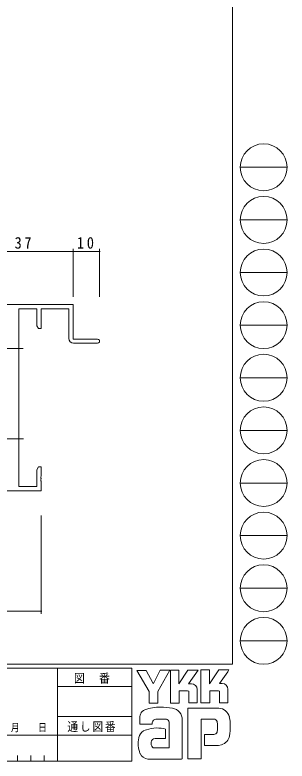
# Model space of a CAD drawing. Units: millimetres on the paper. Extents: x -397 to 397, y -282 to 282.
# Drawn here: x 294.2 to 396.7, y -282.1 to -1.4 of the extents above; entities that cross this region are included whole.
import ezdxf

# ---------------------------------------------------------------- set-up
doc = ezdxf.new("R2010")
doc.units = ezdxf.units.MM
doc.linetypes.add('USER2', pattern=[13, 10, -1, 1, -1])
for name, color, linetype, lineweight in [('0-1_YKK_ZWAK', 7, 'Continuous', 18), ('0-3_YKK_11', 7, 'Continuous', 18), ('0-6_YKK_13', 4, 'Continuous', 18), ('0-7_YKK_D', 6, 'Continuous', 18)]:
    doc.layers.add(name, color=color, linetype=linetype, lineweight=lineweight)
doc.styles.add('ＭＳ ゴシック', font='')
doc.styles.get('ＭＳ ゴシック').set_extended_font_data('MS Gothic')

msp = doc.modelspace()

# ---------------------------------------------------------------- linework, layer by layer
at = {"layer": '0-1_YKK_ZWAK'}
for p, q in [((376.092, 279.312), (376.092, -245.688)), ((379.068, -58.704), (396.708, -58.704)), ((379.068, -78.5), (396.708, -78.5)), ((379.068, -98.296), (396.708, -98.296)), ((379.068, -118.092), (396.708, -118.092)), ((379.068, -137.888), (396.708, -137.888)), ((379.068, -157.684), (396.708, -157.684)), ((379.068, -177.48), (396.708, -177.48)), ((379.068, -197.276), (396.708, -197.276)), ((379.068, -217.072), (396.708, -217.072)), ((379.068, -236.868), (396.708, -236.868)), ((376.092, -245.688), (-393.908, -245.688)), ((338.292, -247.088), (-393.908, -247.088)), ((310.291, -247.088), (310.291, -282.088)), ((338.292, -247.088), (338.292, -282.088)), ((340.129, -247.994), (343.642, -247.994)), ((344.724, -255.886), (340.129, -247.994)), ((348.928, -247.885), (346.372, -252.859)), ((352.751, -260.319), (352.751, -247.912)), ((364.266, -247.804), (367.537, -247.804)), ((364.266, -260.211), (364.266, -247.804)), ((370.969, -247.804), (374.753, -247.804)), ((374.375, -248.453), (371.253, -252.913)), ((374.753, -247.804), (374.375, -248.453)), ((310.291, -254.088), (338.292, -254.088)), ((360.671, -252.994), (359.632, -252.994)), ((362.833, -255.156), (362.833, -260.238)), ((372.292, -252.913), (371.253, -252.913)), ((374.456, -255.156), (374.456, -260.184)), ((359.266, -255.67), (356.076, -255.67)), ((367.672, -255.643), (367.672, -260.211)), ((370.861, -255.643), (367.672, -255.643)), ((371.294, -255.805), (370.861, -255.643)), ((371.294, -260.184), (371.294, -255.805)), ((367.672, -260.211), (364.266, -260.211)), ((371.294, -260.133), (371.344, -260.184)), ((374.456, -260.184), (371.294, -260.184)), ((370.915, -262.184), (359.32, -262.184)), ((359.32, -262.184), (359.32, -281.294)), ((310.291, -265.287), (338.292, -265.287)), ((341.21, -268.158), (341.21, -266.229)), ((351.238, -266.293), (347.54, -266.363)), ((364.347, -266.347), (368.996, -266.347)), ((364.347, -281.294), (364.347, -266.347)), ((345.859, -268.158), (341.21, -268.158)), ((352.319, -277.159), (352.319, -267.428)), ((357.211, -266.671), (357.211, -281.267)), ((370.465, -267.844), (370.483, -270.478)), ((365.563, -272.077), (365.563, -276.212)), ((369.104, -272.077), (365.563, -272.077)), ((209.492, -272.288), (310.291, -272.288)), ((338.292, -272.287), (310.291, -272.287)), ((350.967, -273.618), (346.973, -273.622)), ((346.697, -277.159), (352.319, -277.159)), ((351.886, -277.159), (352.238, -277.159)), ((352.319, -277.157), (352.32, -277.159)), ((365.563, -276.212), (370.888, -276.212)), ((370.888, -276.212), (371.969, -275.969)), ((295.172, -279.988), (295.172, -282.088)), ((300.211, -279.988), (300.211, -282.088)), ((305.251, -279.988), (305.251, -282.088)), ((-393.908, -282.088), (338.292, -282.088)), ((345.859, -281.348), (344.372, -281.348)), ((356.887, -281.321), (345.859, -281.348)), ((357.211, -281.267), (356.887, -281.321))]:
    msp.add_line(p, q, dxfattribs=at)
for points in [[(343.642, -247.994), (346.156, -252.697), (346.372, -252.859)], [(348.928, -247.885), (352.554, -247.885), (348.021, -255.913)], [(352.751, -247.912), (355.968, -247.912), (355.968, -253.011), (359.347, -247.858)], [(359.347, -247.858), (363.172, -247.858), (359.632, -252.994)], [(367.537, -247.804), (367.537, -252.996), (370.969, -247.804)], [(348.021, -255.913), (348.021, -260.346), (344.724, -260.346), (344.724, -255.886)], [(356.076, -255.67), (356.076, -260.319), (352.751, -260.319)], [(362.833, -260.238), (359.698, -260.238), (359.698, -255.832), (359.266, -255.67)], [(350.265, -269.861), (350.967, -270.023), (350.967, -273.618)], [(359.32, -281.294), (363.563, -281.294), (364.347, -281.294)]]:
    msp.add_lwpolyline(points, dxfattribs=at)
for centre in [(387.888, -58.704), (387.888, -78.5), (387.888, -98.296), (387.888, -118.092), (387.888, -137.888), (387.888, -157.684), (387.888, -177.48), (387.888, -197.276), (387.888, -217.072), (387.888, -236.868)]:
    msp.add_circle(centre, 8.82, dxfattribs=at)
for centre, radius, start, end in [((360.671, -255.157), 2.163, 0.00166, 89.99604), ((372.292, -255.075), 2.163, 0.00166, 89.99604), ((343.898, -265.143), 2.444, 109.02127, 161.51264), ((349.014, -279.489), 17.68, 89.89165, 109.30848), ((349.533, -282.551), 20.748, 78.7801, 91.46938), ((352.822, -266.584), 4.449, 40.66422, 80.31694), ((352.601, -266.573), 4.612, 358.78059, 38.76563), ((370.764, -266.528), 4.341, 14.44572, 87.08746), ((346.251, -266.253), 5.037, 158.41083, 179.71775), ((347.407, -268.058), 1.701, 85.50551, 126.78038), ((350.748, -267.842), 1.625, 14.7552, 72.44995), ((369.157, -267.567), 1.229, 16.43123, 96.91661), ((354.458, -269.275), 20.86, 350.99027, 10.67625), ((347.967, -268.095), 2.109, 138.46382, 181.71359), ((366.823, -268.295), 3.673, 4.93423, 17.03552), ((344.719, -274.015), 3.908, 121.82711, 169.08475), ((347.812, -282.942), 13.309, 79.38098, 112.05825), ((369.105, -270.771), 1.306, 269.95468, 342.90145), ((366.802, -270.129), 3.697, 343.6902, 354.75362), ((351.741, -275.482), 11.082, 168.76372, 199.80079), ((347.874, -275.416), 2.369, 171.08203, 216.71923), ((346.982, -275.067), 1.445, 90.33953, 178.03639), ((370.827, -271.833), 4.291, 285.44291, 349.90448), ((346.942, -275.653), 1.526, 230.9728, 260.75491), ((344.732, -277.53), 3.823, 207.31435, 263.59464)]:
    msp.add_arc(centre, radius, start, end, dxfattribs=at)
at = {"layer": '0-3_YKK_11'}
for p, q in [((279.12, -110.388), (316.12, -110.388)), ((302.49, -112.018), (295.75, -112.018)), ((295.75, -112.018), (295.75, -178.758)), ((302.49, -118.296), (302.49, -112.018)), ((304.12, -112.018), (304.12, -119.388)), ((314.49, -112.018), (304.12, -112.018)), ((314.49, -123.088), (314.49, -112.018)), ((316.12, -110.388), (316.12, -123.388)), ((303.12, -119.388), (302.49, -118.296)), ((304.12, -119.388), (303.12, -119.388)), ((316.12, -123.388), (325.37, -123.388)), ((325.37, -124.888), (316.29, -124.888)), ((302.49, -172.479), (303.12, -171.388)), ((302.49, -178.758), (302.49, -172.479)), ((303.12, -171.388), (304.12, -171.388)), ((304.12, -171.388), (304.12, -174.929)), ((304.12, -174.929), (304, -175.113)), ((304, -175.113), (304, -175.663)), ((304, -175.663), (304.12, -175.846)), ((304.12, -175.929), (304, -176.113)), ((304, -176.113), (304, -176.663)), ((304, -176.663), (304.12, -176.846)), ((304.12, -175.846), (304.12, -175.929)), ((295.75, -178.758), (302.49, -178.758)), ((304.12, -176.846), (304.12, -180.388)), ((304.12, -180.388), (279.12, -180.388))]:
    msp.add_line(p, q, dxfattribs=at)
for centre, radius, start, end in [((316.29, -123.088), 1.8, 180.00001, 269.99999), ((325.37, -124.138), 0.75, 269.99999, 90.00001)]:
    msp.add_arc(centre, radius, start, end, dxfattribs=at)
at = {"layer": '0-6_YKK_13', "linetype": 'USER2'}
for p, q in [((297.314, -126.888), (274.12, -126.888)), ((297.429, -160.888), (274.12, -160.888))]:
    msp.add_line(p, q, dxfattribs=at)
at = {"layer": '0-7_YKK_D'}
for p, q in [((316.12, -107.388), (316.12, -89.388)), ((316.12, -107.388), (316.12, -89.388)), ((326.12, -107.388), (326.12, -89.388)), ((279.12, -90.388), (316.12, -90.388)), ((316.12, -90.388), (326.12, -90.388)), ((304.12, -189.688), (304.12, -226.688)), ((304.12, -225.688), (279.12, -225.688))]:
    msp.add_line(p, q, dxfattribs=at)
for centre, start, end in [((316.12, -90.388), 0, 180), ((316.12, -90.388), 0, 180), ((316.12, -90.388), 180, 0), ((316.12, -90.388), 180, 0), ((326.12, -90.388), 0, 180), ((326.12, -90.388), 180, 0), ((304.12, -225.688), 0, 180), ((304.12, -225.688), 180, 0)]:
    msp.add_arc(centre, 0.106, start, end, dxfattribs=at)

# ---------------------------------------------------------------- texts
at = {"layer": '0-1_YKK_ZWAK', "attachment_point": 7, "style": 'ＭＳ ゴシック'}
for s, insert, char_height in [('\\T1.17;\\W0.9;図\u3000番', (316.489, -252.95), 3.284), ('\\T1.28;\\W0.8;年\\~\\~\\~月\\~\\~\\~日', (282.468, -271.257), 2.903), ('\\T1.17;\\W0.9;通し図番', (313.971, -271.172), 3.284)]:
    msp.add_mtext(s, dxfattribs=dict(at, insert=insert, char_height=char_height))
at = {"layer": '0-7_YKK_D', "color": 7, "char_height": 4.399, "attachment_point": 7, "style": 'ＭＳ ゴシック'}
for s, insert in [('\\T1.37;\\W0.9;37', (294.1, -89.388)), ('\\T1.37;\\W0.9;10', (317.6, -89.388))]:
    msp.add_mtext(s, dxfattribs=dict(at, insert=insert))

doc.saveas('drawing.dxf')
